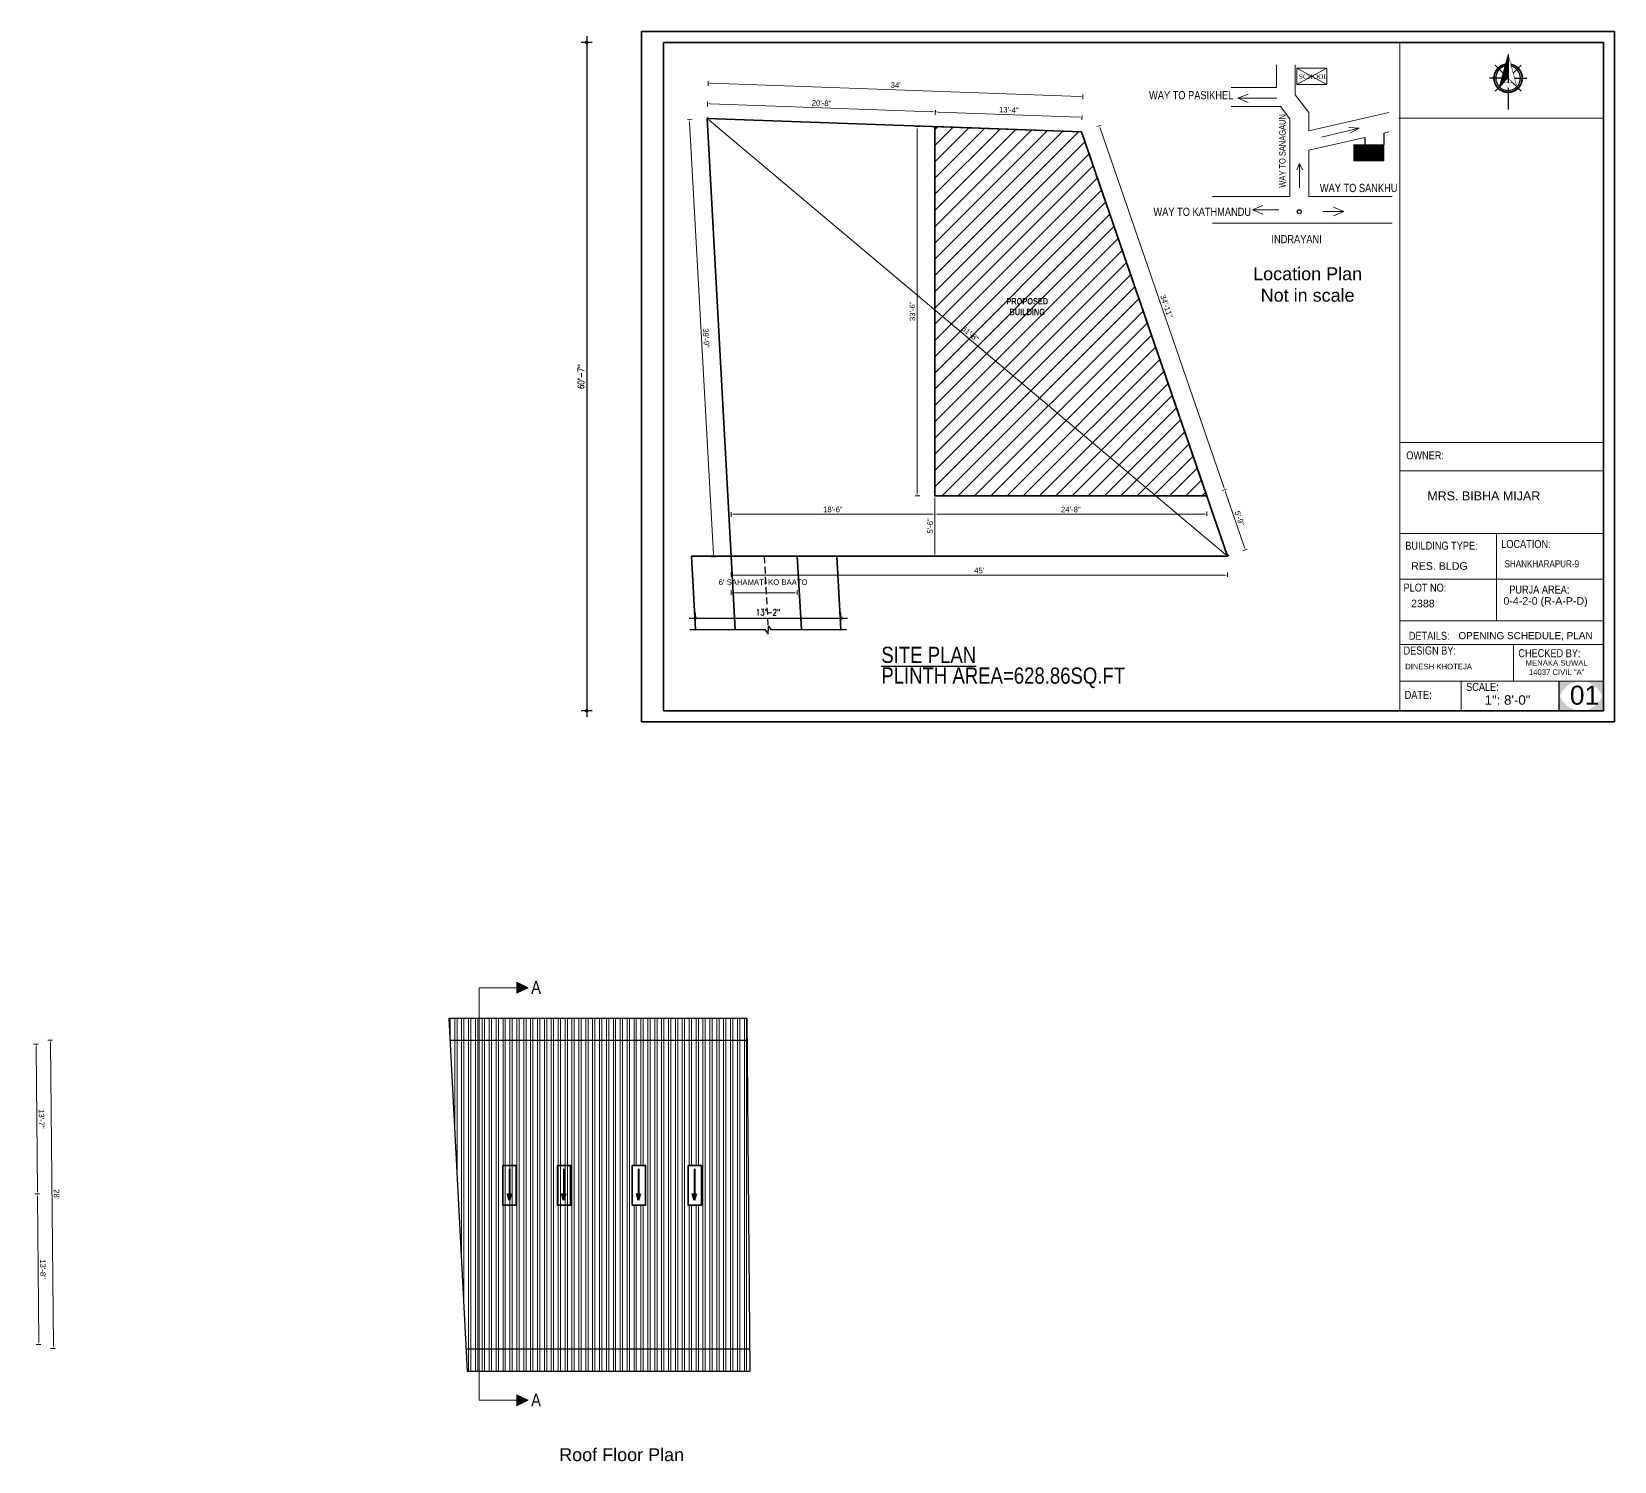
# Model space of a CAD drawing. Header units: inches. Extents: x 380359 to 404964, y -48881 to -44155.
# Drawn here: x 395600 to 397321, y -46101 to -44546 of the extents above; entities that cross this region are included whole.
import ezdxf

# ---------------------------------------------------------------- set-up
doc = ezdxf.new("R2010")
doc.units = ezdxf.units.IN
doc.header["$LTSCALE"] = 2
doc.header["$MEASUREMENT"] = 0
doc.header["$PDMODE"] = 34
doc.linetypes.add('DASHED2', pattern=[0.375, 0.25, -0.125])
doc.layers.get('0').update_dxf_attribs({"linetype": 'CONTINUOUS'})
doc.layers.get('DEFPOINTS').update_dxf_attribs({"color": 141, "linetype": 'CONTINUOUS'})
for name, color, linetype, lineweight in [('1', 7, 'CONTINUOUS', 13), ('DIM_LINE', 173, 'CONTINUOUS', 20), ('DIMENTION', 140, 'CONTINUOUS', 0), ('door', 20, 'CONTINUOUS', 35), ('Rebars', 1, 'CONTINUOUS', 13), ('Siteplan', 7, 'CONTINUOUS', 30), ('steps', 253, 'CONTINUOUS', 20), ('TEXT', 181, 'CONTINUOUS', 25), ('WALL - A', 1, 'CONTINUOUS', 40)]:
    doc.layers.add(name, color=color, linetype=linetype, lineweight=lineweight)
doc.layers.add('Normal Wall', color=7, linetype='CONTINUOUS', lineweight=35, true_color=0xffaf89)
doc.layers.add('Rear Wall', color=7, linetype='CONTINUOUS', lineweight=20, true_color=0xd4e480)
doc.layers.add('plan wall', color=7, linetype='CONTINUOUS')
doc.styles.add('DIM', font='arial.ttf', dxfattribs={"width": 0.8})
doc.styles.add('Lettring Text', font='arial.ttf')
doc.styles.add('ROMANS', font='Romans.shx', dxfattribs={"width": 0.8})
doc.styles.get("Standard").update_dxf_attribs({"font": 'ARIALN.TTF'})
doc.styles.add('SwissBT', font='swiss.ttf', dxfattribs={"height": 12})
doc.styles.add('times new roman', font='times.ttf', dxfattribs={"height": 7})
doc.dimstyles.new('8 SCALE', dxfattribs={"dimscale": 0, "dimtxt": 7, "dimasz": 6, "dimexe": 6, "dimexo": 2, "dimgap": 2, "dimtad": 1, "dimdec": 0, "dimzin": 0, "dimdsep": 46, "dimlunit": 4, "dimtxsty": 'ROMANS', "dimblk": 'DOTSMALL', "dimcen": 0, "dimdle": 7, "dimclrd": 8, "dimclre": 8, "dimclrt": 3, "dimadec": 0, "dimazin": 0, "dimtfac": 1, "dimtdec": 0, "dimtofl": 0, "dimtmove": 2, "dimatfit": 3, "dimfxl": 6, "dimfxlon": 1, "dimtolj": 1, "dimtzin": 0, "dimarcsym": 0})
doc.dimstyles.new('Copy of Standard', dxfattribs={"dimtxt": 6, "dimasz": 2.875, "dimexe": 2, "dimexo": 4, "dimgap": 2, "dimtad": 1, "dimdec": 0, "dimrnd": 1, "dimzin": 0, "dimdsep": 46, "dimlunit": 4, "dimtxsty": 'Lettring Text', "dimcen": 0.1, "dimclrd": 7, "dimclre": 7, "dimclrt": 7, "dimazin": 0, "dimtfac": 0.645, "dimtdec": 0, "dimtmove": 1, "dimatfit": 0, "dimfxl": 3, "dimfxlon": 1, "dimtfillclr": 256, "dimtolj": 1, "dimtzin": 0, "dimlwd": -1, "dimlwe": -1, "dimarcsym": 2})

# ---------------------------------------------------------------- blocks, each defined once
blk = doc.blocks.new('*X29')
at = {"color": 0}
for p, q in [((146.16, -413.87), (147.62, -412.41)), ((146.36, -413.14), (147.62, -411.88)), ((146.55, -412.41), (147.62, -411.35)), ((146.75, -411.68), (147.62, -410.82)), ((146.95, -410.95), (147.62, -410.29)), ((147.15, -410.22), (147.62, -409.76)), ((147.35, -409.49), (147.62, -409.23)), ((147.55, -408.76), (147.62, -408.7)), ((142.76, -426.28), (147.62, -421.42)), ((142.96, -425.55), (147.62, -420.89)), ((143.16, -424.82), (147.62, -420.36)), ((143.36, -424.09), (147.62, -419.83)), ((143.56, -423.36), (147.62, -419.3)), ((143.76, -422.63), (147.62, -418.77)), ((143.96, -421.9), (147.62, -418.24)), ((144.16, -421.17), (147.62, -417.71)), ((144.36, -420.44), (147.62, -417.18)), ((144.56, -419.71), (147.62, -416.65)), ((144.76, -418.98), (147.62, -416.12)), ((144.96, -418.25), (147.62, -415.59)), ((145.16, -417.52), (147.62, -415.06)), ((145.36, -416.79), (147.62, -414.53)), ((145.56, -416.06), (147.62, -414)), ((145.76, -415.33), (147.62, -413.47)), ((145.96, -414.6), (147.62, -412.94))]:
    blk.add_line(p, q, dxfattribs=at)
blk = doc.blocks.new('NORTH_15')
for p, q in [((0, 3.66), (0, 10.62)), ((-13.37, 0), (2.72, 0)), ((-2.87, 2.87), (-7.37, 7.37)), ((2.87, 2.87), (7.37, 7.37)), ((5.49, 0), (17.83, 0)), ((-2.87, -2.87), (-7.37, -7.37)), ((0, -3.66), (0, -10.62)), ((2.87, -2.87), (7.37, -7.37))]:
    blk.add_line(p, q)
for points, const_width in [([(4.96, -5.01), (-13.37, 0), (4.9, 5), (0, 0), (4.96, -5.01)], 0.3), ([(5.93, -1.55), (6, -1.55), (6.07, -1.54), (6.13, -1.53), (6.17, -1.52), (6.22, -1.51), (6.26, -1.49), (6.28, -1.47), (6.3, -1.45), (6.32, -1.42), (6.33, -1.39), (6.35, -1.34), (6.36, -1.29), (6.37, -1.23), (6.38, -1.16), (6.38, -1.08), (6.38, -1), (6.54, -1), (6.54, -2.34), (6.38, -2.34), (6.38, -2.3), (6.38, -2.23), (6.38, -2.16), (6.37, -2.09), (6.36, -2.04), (6.35, -1.99), (6.33, -1.95), (6.32, -1.91), (6.3, -1.88), (6.28, -1.86), (6.26, -1.83), (6.22, -1.81), (6.18, -1.8), (6.13, -1.78), (6.07, -1.77), (6.01, -1.76), (5.95, -1.76), (2.66, -1.76), (2.66, -2.34), (2.5, -2.34), (2.5, -0.16), (4.71, 1.44), (3.14, 1.44), (3.07, 1.44), (3, 1.43), (2.94, 1.42), (2.89, 1.41), (2.85, 1.4), (2.81, 1.38), (2.78, 1.36), (2.76, 1.34), (2.74, 1.31), (2.72, 1.27), (2.7, 1.22), (2.69, 1.17), (2.68, 1.11), (2.67, 1.04), (2.66, 0.97), (2.66, 0.89), (2.66, 0.87), (2.5, 0.87), (2.5, 2.21), (2.66, 2.21), (2.66, 2.17), (2.66, 2.09), (2.67, 2.03), (2.68, 1.97), (2.69, 1.91), (2.7, 1.86), (2.71, 1.82), (2.73, 1.78), (2.75, 1.76), (2.77, 1.74), (2.8, 1.72), (2.85, 1.7), (2.89, 1.68), (2.94, 1.67), (3, 1.66), (3.07, 1.66), (3.14, 1.66), (6.54, 1.66), (6.54, 0.75), (3.33, -1.55), (5.93, -1.55), (5.93, -1.55)], 0.1)]:
    blk.add_lwpolyline(points, dxfattribs=dict(const_width=const_width))
at = {"const_width": 1}
for points in [[(0, -8, 1), (0, 8, 0.359415), (-7.86, 1.52, 1)], [(-7.86, -1.52, 0.359415), (0, -8, 1)]]:
    blk.add_lwpolyline(points, format="xyb", dxfattribs=at)
for start, end in [(90, 164.97304), (270, 90), (195.02696, 270)]:
    blk.add_arc((0, 0), 7, start, end)
at = {"rotation": 90}
blk.add_blockref('*X29', (-421.89, -147.62), dxfattribs=at)
blk = doc.blocks.new('A$C0BDB7EE9')
at = {"layer": 'Siteplan', "xscale": 2.999999999999779, "yscale": 2.999999999999779, "zscale": 2.999999999999779, "rotation": 247.8612575918487}
blk.add_blockref('NORTH_15', (20.2, 49.5), dxfattribs=at)
blk = doc.blocks.new('A$C327B4BBD')
at = {"layer": 'DIMENTION', "ltscale": 0.3, "xscale": 1.171875000000082, "yscale": 1.171875000000082, "zscale": 1.171875000000082, "rotation": 112.1387424081494}
blk.add_blockref('A$C0BDB7EE9', (16.1, 0), dxfattribs=at)
blk = doc.blocks.new('*D161')
at = {"layer": 'DEFPOINTS', "color": 0, "ltscale": 0.5, "transparency": 16777216}
for p in [(396562.9, -44649.4), (396582.2, -44649.4), (396582.2, -45051)]:
    blk.add_point(p, dxfattribs=at)
at = {"layer": 'steps', "color": 7, "ltscale": 0.5, "transparency": 16777216}
for p, q in [((396565.9, -44649.4), (396560.9, -44649.4)), ((396562.9, -45048.1), (396562.9, -44652.3)), ((396565.9, -45051), (396560.9, -45051))]:
    blk.add_line(p, q, dxfattribs=at)
for points in [[(396562.4, -44652.3), (396563.4, -44652.3), (396562.9, -44649.4)], [(396562.4, -45048.1), (396563.4, -45048.1), (396562.9, -45051)]]:
    blk.add_solid(points, dxfattribs=at)
at = {"layer": 'steps', "color": 7, "ltscale": 0.5, "transparency": 16777216, "insert": (396557.8, -44850.2), "char_height": 6, "attachment_point": 5, "rotation": 90, "style": 'Lettring Text'}
blk.add_mtext('\\A1;33\'-6"', dxfattribs=at)
blk = doc.blocks.new('*D162')
at = {"layer": 'DEFPOINTS', "color": 0, "ltscale": 0.5, "transparency": 16777216}
for p in [(396582.2, -45051), (396878, -45051), (396582.2, -45070.8)]:
    blk.add_point(p, dxfattribs=at)
at = {"layer": 'steps', "color": 7, "ltscale": 0.5, "transparency": 16777216}
for p, q in [((396582.2, -45067.8), (396582.2, -45072.8)), ((396878, -45067.8), (396878, -45072.8)), ((396875.1, -45070.8), (396585.1, -45070.8))]:
    blk.add_line(p, q, dxfattribs=at)
for points in [[(396585.1, -45070.3), (396585.1, -45071.3), (396582.2, -45070.8)], [(396875.1, -45070.3), (396875.1, -45071.3), (396878, -45070.8)]]:
    blk.add_solid(points, dxfattribs=at)
at = {"layer": 'steps', "color": 7, "ltscale": 0.5, "transparency": 16777216, "insert": (396730.1, -45065.8), "char_height": 6, "attachment_point": 5, "style": 'Lettring Text'}
blk.add_mtext('\\A1;24\'-8"', dxfattribs=at)
blk = doc.blocks.new('*D163')
at = {"layer": 'DEFPOINTS', "color": 0, "ltscale": 0.5, "transparency": 16777216}
for p in [(396741.7, -44655.2), (396878, -45051), (396897.5, -45044.2)]:
    blk.add_point(p, dxfattribs=at)
at = {"layer": 'steps', "color": 7, "ltscale": 0.5, "transparency": 16777216}
for p, q in [((396758.4, -44649.4), (396763.1, -44647.8)), ((396762.2, -44651.2), (396896.6, -45041.5)), ((396894.7, -45045.2), (396899.4, -45043.6))]:
    blk.add_line(p, q, dxfattribs=at)
for points in [[(396762.6, -44651), (396761.7, -44651.3), (396761.2, -44648.5)], [(396897.1, -45041.4), (396896.1, -45041.7), (396897.5, -45044.2)]]:
    blk.add_solid(points, dxfattribs=at)
at = {"layer": 'steps', "color": 7, "ltscale": 0.5, "transparency": 16777216, "insert": (396834.2, -44844.7), "char_height": 6, "attachment_point": 5, "rotation": 289.0044, "style": 'Lettring Text'}
blk.add_mtext('\\A1;34\'-11"', dxfattribs=at)
blk = doc.blocks.new('*D164')
at = {"layer": 'DEFPOINTS', "color": 0, "ltscale": 0.5, "transparency": 16777216}
for p in [(396582.2, -44649.4), (396741.7, -44655.2), (396742.3, -44639.1)]:
    blk.add_point(p, dxfattribs=at)
at = {"layer": 'steps', "color": 7, "ltscale": 0.5, "transparency": 16777216}
for p, q in [((396582.7, -44636.4), (396582.9, -44631.4)), ((396585.7, -44633.5), (396739.4, -44639)), ((396742.2, -44642.1), (396742.3, -44637.1))]:
    blk.add_line(p, q, dxfattribs=at)
for points in [[(396585.7, -44633), (396585.6, -44633.9), (396582.8, -44633.4)], [(396739.4, -44638.5), (396739.4, -44639.5), (396742.3, -44639.1)]]:
    blk.add_solid(points, dxfattribs=at)
at = {"layer": 'steps', "color": 7, "ltscale": 0.5, "transparency": 16777216, "insert": (396662.7, -44631.2), "char_height": 6, "attachment_point": 5, "rotation": 357.9379, "style": 'Lettring Text'}
blk.add_mtext('\\A1;13\'-4"', dxfattribs=at)
blk = doc.blocks.new('*D165')
at = {"layer": 'DEFPOINTS', "color": 0, "ltscale": 0.5, "transparency": 16777216}
for p in [(396582.2, -45051), (396582.2, -45116.5), (396582.2, -45116.5)]:
    blk.add_point(p, dxfattribs=at)
at = {"layer": 'steps', "color": 7, "ltscale": 0.5, "transparency": 16777216}
for p, q in [((396582.2, -45051), (396584.2, -45051)), ((396582.2, -45053.8), (396582.2, -45113.6)), ((396582.2, -45116.5), (396584.2, -45116.5))]:
    blk.add_line(p, q, dxfattribs=at)
for points in [[(396581.7, -45053.8), (396582.7, -45053.8), (396582.2, -45051)], [(396581.7, -45113.6), (396582.7, -45113.6), (396582.2, -45116.5)]]:
    blk.add_solid(points, dxfattribs=at)
at = {"layer": 'steps', "color": 7, "ltscale": 0.5, "transparency": 16777216, "insert": (396577.1, -45083.7), "char_height": 6, "attachment_point": 5, "rotation": 90, "style": 'Lettring Text'}
blk.add_mtext('\\A1;5\'-6"', dxfattribs=at)
blk = doc.blocks.new('*D166')
at = {"layer": 'DEFPOINTS', "color": 0, "ltscale": 0.5, "transparency": 16777216}
for p in [(396878, -45051), (396900.6, -45116.5), (396920.1, -45109.8)]:
    blk.add_point(p, dxfattribs=at)
at = {"layer": 'steps', "color": 7, "ltscale": 0.5, "transparency": 16777216}
for p, q in [((396894.7, -45045.2), (396899.4, -45043.6)), ((396898.5, -45046.9), (396919.2, -45107.1)), ((396917.3, -45110.8), (396922, -45109.1))]:
    blk.add_line(p, q, dxfattribs=at)
for points in [[(396898.9, -45046.8), (396898, -45047.1), (396897.5, -45044.2)], [(396919.6, -45106.9), (396918.7, -45107.2), (396920.1, -45109.8)]]:
    blk.add_solid(points, dxfattribs=at)
at = {"layer": 'steps', "color": 7, "ltscale": 0.5, "transparency": 16777216, "insert": (396913.6, -45075.4), "char_height": 6, "attachment_point": 5, "rotation": 289.0044, "style": 'Lettring Text'}
blk.add_mtext('\\A1;5\'-9"', dxfattribs=at)
blk = doc.blocks.new('*D167')
at = {"layer": 'DEFPOINTS', "color": 0, "ltscale": 0.5, "transparency": 16777216}
for p in [(396334.9, -44624.4), (396334.4, -44640.5), (396582.2, -44649.4)]:
    blk.add_point(p, dxfattribs=at)
at = {"layer": 'steps', "color": 7, "ltscale": 0.5, "transparency": 16777216}
for p, q in [((396334.8, -44627.4), (396335, -44622.4)), ((396579.9, -44633.3), (396337.8, -44624.5)), ((396582.7, -44636.4), (396582.9, -44631.4))]:
    blk.add_line(p, q, dxfattribs=at)
for points in [[(396337.8, -44624.1), (396337.8, -44625), (396334.9, -44624.4)], [(396579.9, -44632.8), (396579.9, -44633.7), (396582.8, -44633.4)]]:
    blk.add_solid(points, dxfattribs=at)
at = {"layer": 'steps', "color": 7, "ltscale": 0.5, "transparency": 16777216, "insert": (396459, -44623.8), "char_height": 6, "attachment_point": 5, "rotation": 357.9379, "style": 'Lettring Text'}
blk.add_mtext('\\A1;20\'-8"', dxfattribs=at)
blk = doc.blocks.new('*D168')
at = {"layer": 'DEFPOINTS', "color": 0, "ltscale": 0.5, "transparency": 16777216}
for p in [(396360.5, -45116.5), (396900.6, -45116.5), (396360.5, -45137.2)]:
    blk.add_point(p, dxfattribs=at)
at = {"layer": 'steps', "color": 7, "ltscale": 0.5, "transparency": 16777216}
for p, q in [((396360.5, -45134.2), (396360.5, -45139.2)), ((396897.7, -45137.2), (396363.4, -45137.2)), ((396900.6, -45134.2), (396900.6, -45139.2))]:
    blk.add_line(p, q, dxfattribs=at)
for points in [[(396363.4, -45136.8), (396363.4, -45137.7), (396360.5, -45137.2)], [(396897.7, -45136.8), (396897.7, -45137.7), (396900.6, -45137.2)]]:
    blk.add_solid(points, dxfattribs=at)
at = {"layer": 'steps', "color": 7, "ltscale": 0.5, "transparency": 16777216, "insert": (396630.5, -45132.2), "char_height": 6, "attachment_point": 5, "style": 'Lettring Text'}
blk.add_mtext("\\A1;45'", dxfattribs=at)
blk = doc.blocks.new('*D169')
at = {"layer": 'DEFPOINTS', "color": 0, "ltscale": 0.5, "transparency": 16777216}
for p in [(396335.7, -44601.9), (396334.4, -44640.5), (396741.7, -44655.2)]:
    blk.add_point(p, dxfattribs=at)
at = {"layer": 'steps', "color": 7, "ltscale": 0.5, "transparency": 16777216}
for p, q in [((396335.6, -44604.9), (396335.8, -44599.9)), ((396740.2, -44616.5), (396338.6, -44602)), ((396743, -44619.6), (396743.2, -44614.6))]:
    blk.add_line(p, q, dxfattribs=at)
for points in [[(396338.6, -44601.5), (396338.6, -44602.5), (396335.7, -44601.9)], [(396740.2, -44616), (396740.2, -44616.9), (396743.1, -44616.6)]]:
    blk.add_solid(points, dxfattribs=at)
at = {"layer": 'steps', "color": 7, "ltscale": 0.5, "transparency": 16777216, "insert": (396539.6, -44604.2), "char_height": 6, "attachment_point": 5, "rotation": 357.9379, "style": 'Lettring Text'}
blk.add_mtext("\\A1;34'", dxfattribs=at)
blk = doc.blocks.new('*D170')
at = {"layer": 'DEFPOINTS', "color": 0, "ltscale": 0.5, "transparency": 16777216}
for p in [(396334.4, -44640.5), (396341.4, -45117.6), (396360.5, -45116.5)]:
    blk.add_point(p, dxfattribs=at)
at = {"layer": 'steps', "color": 7, "ltscale": 0.5, "transparency": 16777216}
for p, q in [((396318.3, -44641.4), (396313.3, -44641.7)), ((396315.5, -44644.4), (396341.3, -45114.7)), ((396344.4, -45117.4), (396339.4, -45117.7))]:
    blk.add_line(p, q, dxfattribs=at)
for points in [[(396315.9, -44644.4), (396315, -44644.5), (396315.3, -44641.6)], [(396341.8, -45114.7), (396340.8, -45114.7), (396341.4, -45117.6)]]:
    blk.add_solid(points, dxfattribs=at)
at = {"layer": 'steps', "color": 7, "ltscale": 0.5, "transparency": 16777216, "insert": (396333.4, -44879.3), "char_height": 6, "attachment_point": 5, "rotation": 273.1432, "style": 'Lettring Text'}
blk.add_mtext('\\A1;39\'-9"', dxfattribs=at)
blk = doc.blocks.new('*D174')
at = {"layer": 'DEFPOINTS', "color": 0, "ltscale": 0.5, "transparency": 16777216}
for p in [(396334.4, -44640.5), (396334.4, -44640.5), (396900.6, -45116.5)]:
    blk.add_point(p, dxfattribs=at)
at = {"layer": 'steps', "color": 7, "ltscale": 0.5, "transparency": 16777216}
for p, q in [((396334.4, -44640.5), (396335.6, -44639)), ((396898.4, -45114.7), (396336.6, -44642.4)), ((396900.6, -45116.5), (396901.9, -45115))]:
    blk.add_line(p, q, dxfattribs=at)
for points in [[(396336.9, -44642), (396336.3, -44642.7), (396334.4, -44640.5)], [(396898.7, -45114.3), (396898.1, -45115), (396900.6, -45116.5)]]:
    blk.add_solid(points, dxfattribs=at)
at = {"layer": 'steps', "color": 7, "ltscale": 0.5, "transparency": 16777216, "insert": (396620.7, -44874.6), "char_height": 6, "attachment_point": 5, "rotation": 319.9483, "style": 'Lettring Text'}
blk.add_mtext('\\A1;61\'-8"', dxfattribs=at)
blk = doc.blocks.new('*D173')
at = {"layer": 'DEFPOINTS', "color": 0, "ltscale": 0.5, "transparency": 16777216}
for p in [(396360.5, -45116.5), (396432.6, -45116.5), (396432.6, -45156.5)]:
    blk.add_point(p, dxfattribs=at)
at = {"layer": 'steps', "color": 7, "ltscale": 0.5, "transparency": 16777216}
for p, q in [((396360.5, -45153.5), (396360.5, -45158.5)), ((396432.6, -45153.5), (396432.6, -45158.5)), ((396363.4, -45156.5), (396429.7, -45156.5))]:
    blk.add_line(p, q, dxfattribs=at)
for points in [[(396363.4, -45156), (396363.4, -45156.9), (396360.5, -45156.5)], [(396429.7, -45156), (396429.7, -45156.9), (396432.6, -45156.5)]]:
    blk.add_solid(points, dxfattribs=at)
at = {"layer": 'steps', "color": 7, "ltscale": 0.5, "transparency": 16777216, "insert": (396395.4, -45144.9), "char_height": 6, "attachment_point": 5, "style": 'Lettring Text'}
blk.add_mtext("\\A1;6' SAHAMATI KO BAATO", dxfattribs=at)
blk = doc.blocks.new('_DOTSMALL')
at = {"color": 0, "linetype": 'ByBlock', "const_width": 0.5}
blk.add_lwpolyline([(-0.0625, 0, 1), (0.0625, 0, 1)], format="xyb", close=True, dxfattribs=at)
blk = doc.blocks.new('*D171')
at = {"color": 8, "lineweight": -2, "ltscale": 0.5, "transparency": 16777216}
for p, q in [((396314.8, -45183.8), (396487.1, -45183.8)), ((396321.8, -45189.8), (396321.8, -45177.8)), ((396480.1, -45189.8), (396480.1, -45177.8))]:
    blk.add_line(p, q, dxfattribs=at)
at = {"layer": 'DEFPOINTS', "color": 0, "ltscale": 0.5, "transparency": 16777216}
for p in [(396480.1, -45183.8), (396321.8, -45196.4), (396480.1, -45196.4)]:
    blk.add_point(p, dxfattribs=at)
at = {"color": 8, "lineweight": -2, "ltscale": 0.5, "transparency": 16777216, "xscale": 6, "yscale": 6, "zscale": 6, "rotation": 180}
blk.add_blockref('_DOTSMALL', (396321.8, -45183.8), dxfattribs=at)
at = {"color": 8, "lineweight": -2, "ltscale": 0.5, "transparency": 16777216, "xscale": 6, "yscale": 6, "zscale": 6}
blk.add_blockref('_DOTSMALL', (396480.1, -45183.8), dxfattribs=at)
at = {"color": 3, "ltscale": 0.5, "transparency": 16777216, "insert": (396400.9, -45177.6), "char_height": 7, "attachment_point": 5, "style": 'ROMANS'}
blk.add_mtext('\\A1;13\'-2"', dxfattribs=at)
blk = doc.blocks.new('*D172')
at = {"layer": 'DEFPOINTS', "color": 0, "ltscale": 0.5, "transparency": 16777216}
for p in [(396582.2, -45051), (396360.5, -45070.8), (396360.5, -45116.5)]:
    blk.add_point(p, dxfattribs=at)
at = {"layer": 'steps', "color": 7, "ltscale": 0.5, "transparency": 16777216}
for p, q in [((396360.5, -45073.8), (396360.5, -45068.8)), ((396582.2, -45067.8), (396582.2, -45072.8)), ((396579.3, -45070.8), (396363.4, -45070.8))]:
    blk.add_line(p, q, dxfattribs=at)
for points in [[(396363.4, -45070.3), (396363.4, -45071.3), (396360.5, -45070.8)], [(396579.3, -45070.3), (396579.3, -45071.3), (396582.2, -45070.8)]]:
    blk.add_solid(points, dxfattribs=at)
at = {"layer": 'steps', "color": 7, "ltscale": 0.5, "transparency": 16777216, "insert": (396471.3, -45065.8), "char_height": 6, "attachment_point": 5, "style": 'Lettring Text'}
blk.add_mtext('\\A1;18\'-6"', dxfattribs=at)
blk = doc.blocks.new('*D318')
at = {"layer": 'DEFPOINTS', "color": 0, "ltscale": 0.5, "transparency": 16777216}
for p in [(395568.4, -45647.7), (395604.8, -45647.4), (395569.8, -45810.3)]:
    blk.add_point(p, dxfattribs=at)
at = {"layer": 'steps', "color": 7, "ltscale": 0.5, "transparency": 16777216}
for p, q in [((395601.8, -45647.4), (395606.8, -45647.4)), ((395606.2, -45807.1), (395604.8, -45650.3)), ((395603.2, -45810), (395608.2, -45809.9))]:
    blk.add_line(p, q, dxfattribs=at)
for points in [[(395605.3, -45650.3), (395604.3, -45650.3), (395604.8, -45647.4)], [(395606.7, -45807.1), (395605.7, -45807.1), (395606.2, -45809.9)]]:
    blk.add_solid(points, dxfattribs=at)
at = {"layer": 'steps', "color": 7, "ltscale": 0.5, "transparency": 16777216, "insert": (395610.6, -45728.6), "char_height": 6, "attachment_point": 5, "rotation": 270.5182, "style": 'Lettring Text'}
blk.add_mtext('\\A1;13\'-7"', dxfattribs=at)
blk = doc.blocks.new('*D319')
at = {"layer": 'DEFPOINTS', "color": 0, "ltscale": 0.5, "transparency": 16777216}
for p in [(395569.8, -45810.3), (395571.3, -45974.3), (395607.7, -45973.9)]:
    blk.add_point(p, dxfattribs=at)
at = {"layer": 'steps', "color": 7, "ltscale": 0.5, "transparency": 16777216}
for p, q in [((395603.2, -45810), (395608.2, -45809.9)), ((395606.3, -45812.8), (395607.7, -45971.1)), ((395604.7, -45974), (395609.7, -45973.9))]:
    blk.add_line(p, q, dxfattribs=at)
for points in [[(395606.7, -45812.8), (395605.8, -45812.8), (395606.2, -45809.9)], [(395608.2, -45971.1), (395607.2, -45971.1), (395607.7, -45973.9)]]:
    blk.add_solid(points, dxfattribs=at)
at = {"layer": 'steps', "color": 7, "ltscale": 0.5, "transparency": 16777216, "insert": (395612, -45891.9), "char_height": 6, "attachment_point": 5, "rotation": 270.5182, "style": 'Lettring Text'}
blk.add_mtext('\\A1;13\'-8"', dxfattribs=at)
blk = doc.blocks.new('*D320')
at = {"layer": 'DEFPOINTS', "color": 0, "ltscale": 0.5, "transparency": 16777216}
for p in [(395572.8, -45643.2), (395620.4, -45642.8), (395575.9, -45978.8)]:
    blk.add_point(p, dxfattribs=at)
at = {"layer": 'steps', "color": 7, "ltscale": 0.5, "transparency": 16777216}
for p, q in [((395617.4, -45642.8), (395622.4, -45642.8)), ((395623.4, -45975.5), (395620.4, -45645.7)), ((395620.4, -45978.4), (395625.4, -45978.3))]:
    blk.add_line(p, q, dxfattribs=at)
for points in [[(395620.9, -45645.7), (395619.9, -45645.7), (395620.4, -45642.8)], [(395623.9, -45975.5), (395622.9, -45975.5), (395623.4, -45978.3)]]:
    blk.add_solid(points, dxfattribs=at)
at = {"layer": 'steps', "color": 7, "ltscale": 0.5, "transparency": 16777216, "insert": (395626.9, -45810.5), "char_height": 6, "attachment_point": 5, "rotation": 270.5182, "style": 'Lettring Text'}
blk.add_mtext("\\A1;28'", dxfattribs=at)
blk = doc.blocks.new('*D321')
at = {"color": 8, "lineweight": -2, "ltscale": 0.5, "transparency": 16777216}
for p, q in [((396203.5, -44551), (396203.5, -45291.7)), ((396209.5, -44558), (396197.5, -44558)), ((396209.5, -45284.7), (396197.5, -45284.7))]:
    blk.add_line(p, q, dxfattribs=at)
at = {"layer": 'DEFPOINTS', "color": 0, "ltscale": 0.5, "transparency": 16777216}
for p in [(396287.1, -44558), (396203.5, -45284.7), (396287.1, -45284.7)]:
    blk.add_point(p, dxfattribs=at)
at = {"color": 8, "lineweight": -2, "ltscale": 0.5, "transparency": 16777216, "xscale": 6, "yscale": 6, "zscale": 6}
for p, rotation in [((396203.5, -44558), 90), ((396203.5, -45284.7), 270)]:
    blk.add_blockref('_DOTSMALL', p, dxfattribs=dict(at, rotation=rotation))
at = {"color": 3, "ltscale": 0.5, "transparency": 16777216, "insert": (396197.4, -44921.4), "char_height": 7, "attachment_point": 5, "rotation": 90, "style": 'ROMANS'}
blk.add_mtext('\\A1;60\'-7"', dxfattribs=at)

msp = doc.modelspace()

# ---------------------------------------------------------------- hatches: boundary and pattern name
msp.add_hatch(color=0).paths.add_polyline_path([(397309.4, -45252.6), (397285.1, -45252.6, -0.414214), (397309.4, -45276.9)])
at = {"linetype": 'ByBlock', "lineweight": 5}
for points in [[(396139.7, -45585.9), (396127.7, -45591.9), (396127.7, -45579.9)], [(396139.7, -46034.6), (396127.7, -46040.6), (396127.7, -46028.6)]]:
    msp.add_hatch(color=7, dxfattribs=at).paths.add_polyline_path(points)
at = {"layer": '1', "ltscale": 5}
h = msp.add_hatch(dxfattribs=at)
h.set_pattern_fill('ANSI31', color=11, scale=2.445872, angle=180, style=0)
h.set_pattern_definition([(225, (397070.4978, -44837.23593), (0.21618656, -0.21618656), [])])
h.paths.add_polyline_path([(397038, -44669), (397070.5, -44669), (397070.5, -44686.6), (397038, -44686.6)])
h.paths.add_polyline_path([(397064, -44673.7), (397046.1, -44673.7), (397046.1, -44681.5), (397064, -44681.5)], flags=24)
at = {"layer": 'DIM_LINE'}
h = msp.add_hatch(dxfattribs=at)
h.set_pattern_fill('ANSI32', color=256, scale=20, angle=45)
h.paths.add_polyline_path([(396200, -45619.2), (396053.4, -45619.2), (396054.6, -45643.2), (396200, -45643.2)])
h = msp.add_hatch(dxfattribs=at)
h.set_pattern_fill('ANSI32', color=256, scale=20, angle=45)
h.paths.add_polyline_path([(396377.9, -45619.2), (396200, -45619.2), (396200, -45643.2), (396378.2, -45643.2)])
h = msp.add_hatch(dxfattribs=at)
h.set_pattern_fill('ANSI32', color=256, scale=20, angle=45)
h.paths.add_polyline_path([(396086.5, -45643.2), (396054.6, -45643.2), (396072.3, -45978.8), (396086.5, -45978.8)])
h.paths.add_polyline_path([(396186, -45779.1), (396171.6, -45779.1), (396171.6, -45822.5), (396186, -45822.5)], flags=17)
h.paths.add_polyline_path([(396126.9, -45779.1), (396112.4, -45779.1), (396112.4, -45822.5), (396126.9, -45822.5)], flags=17)
h = msp.add_hatch(dxfattribs=at)
h.set_pattern_fill('ANSI32', color=256, scale=20, angle=45)
h.paths.add_polyline_path([(396086.5, -45643.2), (396086.5, -45978.8), (396381.2, -45978.8), (396378.2, -45643.2)])
h.paths.add_polyline_path([(396313.8, -45779.1), (396328.3, -45779.1), (396328.3, -45822.5), (396313.8, -45822.5)], flags=16)
h.paths.add_polyline_path([(396267.5, -45779.1), (396267.5, -45822.5), (396253, -45822.5), (396253, -45779.1)], flags=16)
h = msp.add_hatch(dxfattribs=at)
h.set_pattern_fill('ANSI32', color=256, scale=20, angle=45)
h.paths.add_polyline_path([(396200, -45978.8), (396072.3, -45978.8), (396073.5, -46002.8), (396200, -46002.8)])
h = msp.add_hatch(dxfattribs=at)
h.set_pattern_fill('ANSI32', color=256, scale=20, angle=45)
h.paths.add_polyline_path([(396381.2, -45978.8), (396200, -45978.8), (396200, -46002.8), (396381.4, -46002.8)])
at = {"layer": 'door', "ltscale": 0.5}
h = msp.add_hatch(dxfattribs=at)
h.set_pattern_fill('ANSI31', color=256, scale=100)
h.set_pattern_definition([(45, (31188.38, 6722.697), (-8.83883476, 8.83883476), [])])
h.paths.add_polyline_path([(396741.7, -44655.2), (396582.2, -44649.4), (396582.2, -45051), (396878, -45051)])
h.paths.add_polyline_path([(396607.4, -44871.6), (396626.1, -44887.3), (396634, -44877.8), (396615.4, -44862.1)], flags=24)
h.paths.add_polyline_path([(396656.7, -44858.1), (396708.6, -44858.1), (396708.6, -44832.1), (396656.7, -44832.1)], flags=24)
at = {"layer": 'TEXT'}
for points in [[(397285.1, -45252.6), (397260.8, -45252.6), (397260.8, -45276.9, -0.414214)], [(397285.1, -45252.6), (397260.8, -45252.6), (397260.8, -45276.9, -0.414214)], [(397309.4, -45252.6), (397285.1, -45252.6, -0.414214), (397309.4, -45276.9)], [(397260.8, -45260.4), (397260.8, -45284.7), (397285.1, -45284.7, -0.414214)], [(397260.8, -45260.4), (397260.8, -45284.7), (397285.1, -45284.7, -0.414214)], [(397309.4, -45260.4, -0.414214), (397285.1, -45284.7), (397309.4, -45284.7)], [(397309.4, -45260.4, -0.414214), (397285.1, -45284.7), (397309.4, -45284.7)]]:
    msp.add_hatch(color=0, dxfattribs=at).paths.add_polyline_path(points)

# ---------------------------------------------------------------- linework, layer by layer
at = {"ltscale": 0.5}
for p, q in [((397050, -44661.1), (397050, -44669)), ((397070.5, -44656.4), (397070.5, -44669)), ((396053.4, -45619.2), (396073.5, -46002.8)), ((396377.9, -45619.2), (396053.4, -45619.2)), ((396381.4, -46002.8), (396377.9, -45619.2)), ((396378.2, -45643.2), (396054.6, -45643.2)), ((396072.3, -45978.8), (396381.2, -45978.8)), ((396073.5, -46002.8), (396381.4, -46002.8))]:
    msp.add_line(p, q, dxfattribs=at)
at = {"color": 0}
msp.add_line((397260.8, -45252.6), (397260.8, -45284.7), dxfattribs=at)
msp.add_line((397260.8, -45252.6), (397260.8, -45284.7), dxfattribs=at)
at = {"color": 7, "linetype": 'ByBlock', "lineweight": 5}
for p, q in [((396127.7, -45591.9), (396127.7, -45579.9)), ((396139.7, -45585.9), (396127.7, -45579.9)), ((396086.5, -46034.6), (396086.5, -45585.9)), ((396086.5, -45585.9), (396127.7, -45585.9)), ((396127.7, -45591.9), (396139.7, -45585.9)), ((396127.7, -46040.6), (396127.7, -46028.6)), ((396139.7, -46034.6), (396127.7, -46028.6)), ((396086.5, -46034.6), (396127.7, -46034.6)), ((396127.7, -46040.6), (396139.7, -46034.6))]:
    msp.add_line(p, q, dxfattribs=at)
at = {"linetype": 'Continuous', "ltscale": 0.5}
msp.add_lwpolyline([(396315.8, -45196.4), (396397.2, -45196.4), (396400.8, -45201.4), (396401.1, -45192.2), (396403.7, -45196.4), (396486.1, -45196.4)], dxfattribs=at)
at = {"ltscale": 0.5}
msp.add_circle((396978.6, -44741.9), 2.16, dxfattribs=at)
at = {"layer": '1', "color": 11, "ltscale": 5}
for p, q in [((396953.8, -44606.8), (396953.8, -44582)), ((396974.3, -44614.8), (396974.3, -44582)), ((396953.8, -44606.8), (396904.7, -44606.8)), ((396911.7, -44618.6), (396923, -44613.9)), ((396954.1, -44618.6), (396911.7, -44618.6)), ((396911.7, -44618.6), (396923, -44623.3)), ((396989, -44633.9), (396974.3, -44614.8)), ((396958.1, -44627.4), (396904.7, -44627.4)), ((396968.5, -44640.9), (396958.1, -44627.4)), ((396989, -44653.9), (396989, -44633.9)), ((397075.9, -44634.1), (396989, -44653.9)), ((396968.5, -44725.2), (396968.5, -44640.9)), ((397002.7, -44660.9), (397043.9, -44651.1)), ((397043.9, -44651.1), (397032.4, -44650.4)), ((397043.9, -44651.1), (397034.5, -44656.1)), ((397075.9, -44655.1), (397070.5, -44656.4)), ((397050, -44661.1), (396989, -44675)), ((396978.9, -44689.5), (396975.9, -44696.2)), ((396978.9, -44689.5), (396978.9, -44716)), ((396978.9, -44689.5), (396982, -44696.2)), ((396989, -44725.2), (396989, -44675)), ((396968.5, -44725.2), (396884.3, -44725.2)), ((396927.6, -44739.9), (396938.8, -44735.2)), ((396956.4, -44739.9), (396927.6, -44739.9)), ((396927.6, -44739.9), (396938.8, -44744.6)), ((397079.5, -44725.2), (396989, -44725.2)), ((397026.9, -44741.6), (397004.3, -44741.6)), ((397026.9, -44741.6), (397015.7, -44736.9)), ((397026.9, -44741.6), (397015.7, -44746.3)), ((397079.5, -44754.5), (396884.1, -44754.5))]:
    msp.add_line(p, q, dxfattribs=at)
at = {"layer": '1', "color": 1, "ltscale": 5}
for p, q in [((396976, -44603.4), (397008.5, -44585.8)), ((397008.5, -44603.4), (396976, -44585.8))]:
    msp.add_line(p, q, dxfattribs=at)
for points in [[(397008.5, -44603.4), (396976, -44603.4), (396976, -44585.8), (397008.5, -44585.8)], [(397070.5, -44669), (397038, -44669), (397038, -44686.6), (397070.5, -44686.6)]]:
    msp.add_lwpolyline(points, close=True, dxfattribs=at)
at = {"layer": 'DIM_LINE'}
for points in [[(396112.4, -45822.5), (396126.9, -45822.5), (396126.9, -45779.1), (396112.4, -45779.1)], [(396171.6, -45822.5), (396186, -45822.5), (396186, -45779.1), (396171.6, -45779.1)], [(396253, -45822.5), (396267.5, -45822.5), (396267.5, -45779.1), (396253, -45779.1)], [(396313.8, -45822.5), (396328.3, -45822.5), (396328.3, -45779.1), (396313.8, -45779.1)]]:
    msp.add_lwpolyline(points, close=True, dxfattribs=at)
at = {"layer": 'door', "ltscale": 0.5}
for p, q in [((396741.7, -44655.2), (396334.4, -44640.5)), ((396334.4, -44640.5), (396364.9, -45196.4)), ((396900.6, -45116.5), (396741.7, -44655.2)), ((396317.4, -45116.5), (396321.8, -45196.4)), ((396360.5, -45116.5), (396317.4, -45116.5)), ((396360.5, -45116.5), (396900.6, -45116.5)), ((396432.6, -45116.5), (396437, -45196.4)), ((396475.7, -45116.5), (396480.1, -45196.4))]:
    msp.add_line(p, q, dxfattribs=at)
msp.add_lwpolyline([(396582.2, -45051), (396582.2, -44649.4), (396741.7, -44655.2), (396878, -45051), (396582.2, -45051)], dxfattribs=at)
for points in [[(396112.4, -45779.1), (396126.9, -45779.1), (396126.9, -45822.5), (396112.4, -45822.5)], [(396171.6, -45779.1), (396186, -45779.1), (396186, -45822.5), (396171.6, -45822.5)], [(396253, -45779.1), (396267.5, -45779.1), (396267.5, -45822.5), (396253, -45822.5)], [(396313.8, -45779.1), (396328.3, -45779.1), (396328.3, -45822.5), (396313.8, -45822.5)]]:
    msp.add_lwpolyline(points, close=True, dxfattribs=at)
at = {"layer": 'Normal Wall'}
for points in [[(396263.3, -44546.1), (397321.3, -44546.1), (397321.3, -45296.6), (396263.3, -45296.6)], [(396263.3, -44546.1), (397321.3, -44546.1), (397321.3, -45296.6), (396263.3, -45296.6)], [(397309.4, -44558), (396287.1, -44558), (396287.1, -45284.7), (397309.4, -45284.7)], [(397309.4, -44558), (396287.1, -44558), (396287.1, -45284.7), (397309.4, -45284.7)]]:
    msp.add_lwpolyline(points, close=True, dxfattribs=at)
at = {"layer": 'Rear Wall'}
for p, q in [((397088, -45002.3), (397088, -44558)), ((397086.8, -44640.3), (397309.4, -44640.3)), ((397088, -44993), (397309.4, -44993)), ((397088, -44993), (397309.4, -44993)), ((397088, -44993), (397309.4, -44993)), ((397088, -44993), (397309.4, -44993)), ((397088, -45023.8), (397309.4, -45023.8)), ((397088, -45023.8), (397309.4, -45023.8)), ((397088, -45091.9), (397309.4, -45091.9)), ((397088, -45091.9), (397309.4, -45091.9)), ((397193.3, -45091.9), (397193.3, -45177.8)), ((397193.3, -45091.9), (397193.3, -45187)), ((397088, -45141.4), (397309.4, -45141.4)), ((397088, -45141.4), (397309.4, -45141.4)), ((397088, -45187), (397309.4, -45187)), ((397088, -45212.5), (397309.4, -45212.5)), ((397088, -45212.5), (397309.4, -45212.5)), ((397211.8, -45252.6), (397211.8, -45212.5)), ((397211.8, -45252.6), (397211.8, -45212.5)), ((397088, -45252.6), (397309.4, -45252.6)), ((397088, -45252.6), (397309.4, -45252.6)), ((397154.7, -45252.6), (397154.7, -45284.7)), ((397154.7, -45252.6), (397154.7, -45284.7))]:
    msp.add_line(p, q, dxfattribs=at)
msp.add_lwpolyline([(397088, -44993), (397309.4, -44993), (397309.4, -45284.7), (397088, -45284.7)], close=True, dxfattribs=at)
msp.add_lwpolyline([(397088, -44993), (397309.4, -44993), (397309.4, -45284.7), (397088, -45284.7)], close=True, dxfattribs=at)
at = {"layer": 'WALL - A', "linetype": 'DASHED2', "lineweight": -3, "ltscale": 15}
msp.add_line((396396.6, -45116.5), (396400.9, -45196.6), dxfattribs=at)
at = {"layer": 'WALL - A'}
for p, q in [((396119.5, -45782.9), (396119.5, -45816.9)), ((396178.6, -45782.9), (396178.6, -45816.9)), ((396260, -45782.9), (396260, -45816.9)), ((396320.9, -45782.9), (396320.9, -45816.9)), ((396119.5, -45816.9), (396117.3, -45809.6)), ((396119.5, -45816.9), (396121.6, -45809.6)), ((396178.6, -45816.9), (396176.5, -45809.6)), ((396178.6, -45816.9), (396180.7, -45809.6)), ((396260, -45816.9), (396257.9, -45809.6)), ((396260, -45816.9), (396262.2, -45809.6)), ((396320.9, -45816.9), (396318.7, -45809.6)), ((396320.9, -45816.9), (396323, -45809.6))]:
    msp.add_line(p, q, dxfattribs=at)

# ---------------------------------------------------------------- block references
at = {"layer": 'Rebars', "xscale": 0.5459999999999999, "yscale": 0.5459999999999999, "zscale": 0.5459999999999999, "rotation": 270}
msp.add_blockref('A$C327B4BBD', (397205.7, -44622.1), dxfattribs=at)

# ---------------------------------------------------------------- texts
at = {"color": 0}
for s, p in [('OWNER:', (397095, -45011.2)), ('LOCATION:', (397198.3, -45107.7))]:
    msp.add_text(s, height=8.7, dxfattribs=at).set_placement(p)
at = {"color": 7, "char_height": 5.14, "width": 139.571, "style": 'times new roman'}
for s, insert, attachment_point in [('SCHOOL', (396978.2, -44592.4), 1), ('SITE', (397047.4, -44680.3), 7)]:
    msp.add_mtext(s, dxfattribs=dict(at, insert=insert, attachment_point=attachment_point))
at = {"color": 7, "linetype": 'ByBlock', "lineweight": 5, "char_height": 14}
for s, insert, width, attachment_point in [('{\\fArial CE|b0|i0|c0|p34;Location Plan\\PNot in scale}', (396987.7, -44821.2), 235.547, 5), ('A', (396153.8, -45578.6), 26.58, 3), ('A', (396153.8, -46027.3), 26.58, 3), ('{\\fArial CE|b0|i0|c0|p34;Roof\\fArial CE|b0|i0|c238|p34; Floor Plan}', (396241.5, -46093.9), 235.547, 5)]:
    msp.add_mtext(s, dxfattribs=dict(at, insert=insert, width=width, attachment_point=attachment_point))
at = {"layer": 'plan wall', "ltscale": 3, "char_height": 17.612, "attachment_point": 7, "rotation": 359.9411}
for s, insert in [('{\\LSITE PLAN}', (396524, -45232.9)), ('PLINTH AREA=628.86SQ.FT', (396524, -45259.9))]:
    msp.add_mtext(s, dxfattribs=dict(at, insert=insert))
at = {"layer": 'steps', "color": 7, "ltscale": 0.3, "insert": (396682.7, -44835.8), "char_height": 7, "width": 55.268, "attachment_point": 2}
msp.add_mtext('{\\fTechnic|b1|i0|c2|p2;PROPOSED BUILDING}', dxfattribs=at)
at = {"layer": 'TEXT', "color": 0}
for s, height, p in [('OWNER:', 8.7, (397095, -45011.2)), ('LOCATION:', 8.7, (397198.3, -45107.7)), ('CHECKED BY:', 8.704, (397216.9, -45226.4)), ('CHECKED BY:', 8.704, (397216.9, -45226.4)), ('SCALE:', 8.7, (397160.1, -45263.1)), ('SCALE:', 8.7, (397160.1, -45263.1))]:
    msp.add_text(s, height=height, dxfattribs=at).set_placement(p)
at = {"layer": 'TEXT', "ltscale": 7, "width": 245.077, "attachment_point": 1, "style": 'DIM'}
for s, insert, char_height, rotation in [('WAY TO PASIKHEL', (396815.2, -44610.7), 9, 0.0308), ('WAY TO SANAGAUN', (396956.7, -44715.8), 7, 90), ('WAY TO SANKHU', (397001, -44711.6), 9, 0.0308), ('WAY TO KATHMANDU', (396820, -44737.5), 9, 0.0308), ('INDRAYANI', (396948.3, -44767.2), 9, 0.0308)]:
    msp.add_mtext(s, dxfattribs=dict(at, insert=insert, char_height=char_height, rotation=rotation))
at = {"layer": 'TEXT', "color": 0, "linetype": 'ByBlock', "style": 'SwissBT'}
for s, insert, char_height, width, attachment_point in [('MRS. BIBHA MIJAR', (397179.3, -45046.1), 9.72, 217.511, 2), ('OPENING SCHEDULE, PLAN', (397151.7, -45199.1), 7.74, 268.532, 1), ('DINESH KHOTEJA', (397093.8, -45233.6), 6, 201.528, 1), ('MENAKA SUWAL\\P14037 CIVIL "A"', (397258.6, -45229.7), 6, 88.549, 2)]:
    msp.add_mtext(s, dxfattribs=dict(at, insert=insert, char_height=char_height, width=width, attachment_point=attachment_point))
at = {"layer": 'TEXT', "color": 0, "attachment_point": 1}
for s, insert, char_height, width in [('BUILDING TYPE:', (397093.9, -45100.8), 8.704, 148.555), ('BUILDING TYPE:', (397093.9, -45100.8), 8.704, 148.555), ('PLOT NO: ', (397092, -45146.4), 8.7, 138.027), ('PLOT NO: ', (397092, -45146.4), 8.7, 138.027), ('PURJA AREA:', (397207, -45148.5), 8.704, 197.582), ('PURJA AREA:', (397207, -45148.5), 8.704, 197.582), ('DETAILS: ', (397097.8, -45198.8), 8.7, 138.027), ('DESIGN BY:', (397092, -45214.8), 8.7, 138.027), ('DESIGN BY:', (397092, -45214.8), 8.7, 138.027), ('DATE:', (397093.3, -45263.1), 8.7, 34.818)]:
    msp.add_mtext(s, dxfattribs=dict(at, insert=insert, char_height=char_height, width=width))
at = {"layer": 'TEXT', "color": 0, "linetype": 'ByBlock', "insert": (397201.9, -45121), "char_height": 7.671, "attachment_point": 1}
msp.add_mtext_dynamic_manual_height_columns('SHANKHARAPUR-9', width=381.035, gutter_width=1.53, heights=[0], dxfattribs=at)
at = {"layer": 'TEXT', "color": 0, "style": 'SwissBT'}
for s, insert, char_height, width, attachment_point in [('RES. BLDG', (397100.2, -45123.1), 8.26, 163.214, 1), ('RES. BLDG', (397100.2, -45123.1), 8.26, 163.214, 1), ('2388', (397100.2, -45163.9), 8.26, 163.214, 1), ('0-4-2-0 (R-A-P-D)', (397246.5, -45161.1), 8.256, 163.214, 2), ('01', (397272.9, -45257.4), 20.64, 20.158, 1)]:
    msp.add_mtext(s, dxfattribs=dict(at, insert=insert, char_height=char_height, width=width, attachment_point=attachment_point))
at = {"layer": 'TEXT', "color": 0, "ltscale": 0.5, "insert": (397180.2, -45267.8), "char_height": 10.32, "width": 127.534, "attachment_point": 1, "style": 'SwissBT'}
msp.add_mtext('1": 8\'-0"', dxfattribs=at)
msp.add_mtext('1": 8\'-0"', dxfattribs=at)

# ---------------------------------------------------------------- dimensions: what is measured, and where the dimension line sits
at = {"ltscale": 0.5}
dim = msp.add_linear_dim(base=(396203.5, -45284.7), p1=(396287.1, -44558), p2=(396287.1, -45284.7), angle=90, dimstyle='8 SCALE', override={"dimscale": 1}, dxfattribs=at)
dim.commit()
dim.dimension.update_dxf_attribs({"geometry": '*D321', "text_midpoint": (396197.4, -44921.4)})
dim = msp.add_linear_dim(base=(396480.1, -45183.8), p1=(396321.8, -45196.4), p2=(396480.1, -45196.4), dimstyle='8 SCALE', override={"dimscale": 1}, dxfattribs=at)
dim.commit()
dim.dimension.update_dxf_attribs({"geometry": '*D171', "text_midpoint": (396400.9, -45177.6)})
at = {"layer": 'steps', "ltscale": 0.5}
for p1, p2, distance, picture, middle in [((396741.7, -44655.2), (396334.4, -44640.5), -38.6, '*D169', (396539.6, -44604.2)), ((396582.2, -44649.4), (396741.7, -44655.2), 16.1, '*D164', (396662.7, -44631.2)), ((396334.4, -44640.5), (396360.5, -45116.5), -19.1, '*D170', (396333.4, -44879.3)), ((396900.6, -45116.5), (396334.4, -44640.5), 0, '*D174', (396620.7, -44874.6)), ((396741.7, -44655.2), (396878, -45051), 20.7, '*D163', (396834.2, -44844.7)), ((395569.8, -45810.3), (395568.4, -45647.7), -36.4, '*D318', (395610.6, -45728.6)), ((395575.9, -45978.8), (395572.8, -45643.2), -47.5, '*D320', (395626.9, -45810.5))]:
    dim = msp.add_aligned_dim(p1=p1, p2=p2, distance=distance, dimstyle='Copy of Standard', dxfattribs=at)
    dim.commit()
    dim.dimension.update_dxf_attribs({"geometry": picture, "text_midpoint": middle})
for base, p1, p2, angle, picture, middle in [((396334.9, -44624.4), (396582.2, -44649.4), (396334.4, -44640.5), 177.9379, '*D167', (396459, -44623.8)), ((396562.9, -44649.4), (396582.2, -45051), (396582.2, -44649.4), 90, '*D161', (396557.8, -44850.2)), ((396582.2, -45116.5047), (396582.2, -45050.9545), (396582.2, -45116.5047), 90, '*D165', (396577.1366, -45083.7296)), ((396920.1, -45109.8), (396878, -45051), (396900.6, -45116.5), 109.0044, '*D166', (396913.6, -45075.4)), ((395607.7, -45973.9), (395569.8, -45810.3), (395571.3, -45974.3), 270.5182, '*D319', (395612, -45891.9))]:
    dim = msp.add_linear_dim(base=base, p1=p1, p2=p2, angle=angle, dimstyle='Copy of Standard', dxfattribs=at)
    dim.commit()
    dim.dimension.update_dxf_attribs({"geometry": picture, "text_midpoint": middle})
for base, p1, p2, picture, middle in [((396360.5, -45070.8), (396582.2, -45051), (396360.5, -45116.5), '*D172', (396471.3, -45065.8)), ((396582.2, -45070.8), (396878, -45051), (396582.2, -45051), '*D162', (396730.1, -45065.8)), ((396360.5, -45137.2), (396900.6, -45116.5), (396360.5, -45116.5), '*D168', (396630.5, -45132.2))]:
    dim = msp.add_linear_dim(base=base, p1=p1, p2=p2, dimstyle='Copy of Standard', dxfattribs=at)
    dim.commit()
    dim.dimension.update_dxf_attribs({"geometry": picture, "text_midpoint": middle})
dim = msp.add_linear_dim(base=(396432.6, -45156.5), p1=(396360.5, -45116.5), p2=(396432.6, -45116.5), text="6' SAHAMATI KO BAATO", dimstyle='Copy of Standard', dxfattribs=at)
dim.commit()
dim.dimension.update_dxf_attribs({"geometry": '*D173', "text_midpoint": (396395.4, -45150), "dimtype": 160})

doc.saveas('drawing.dxf')
